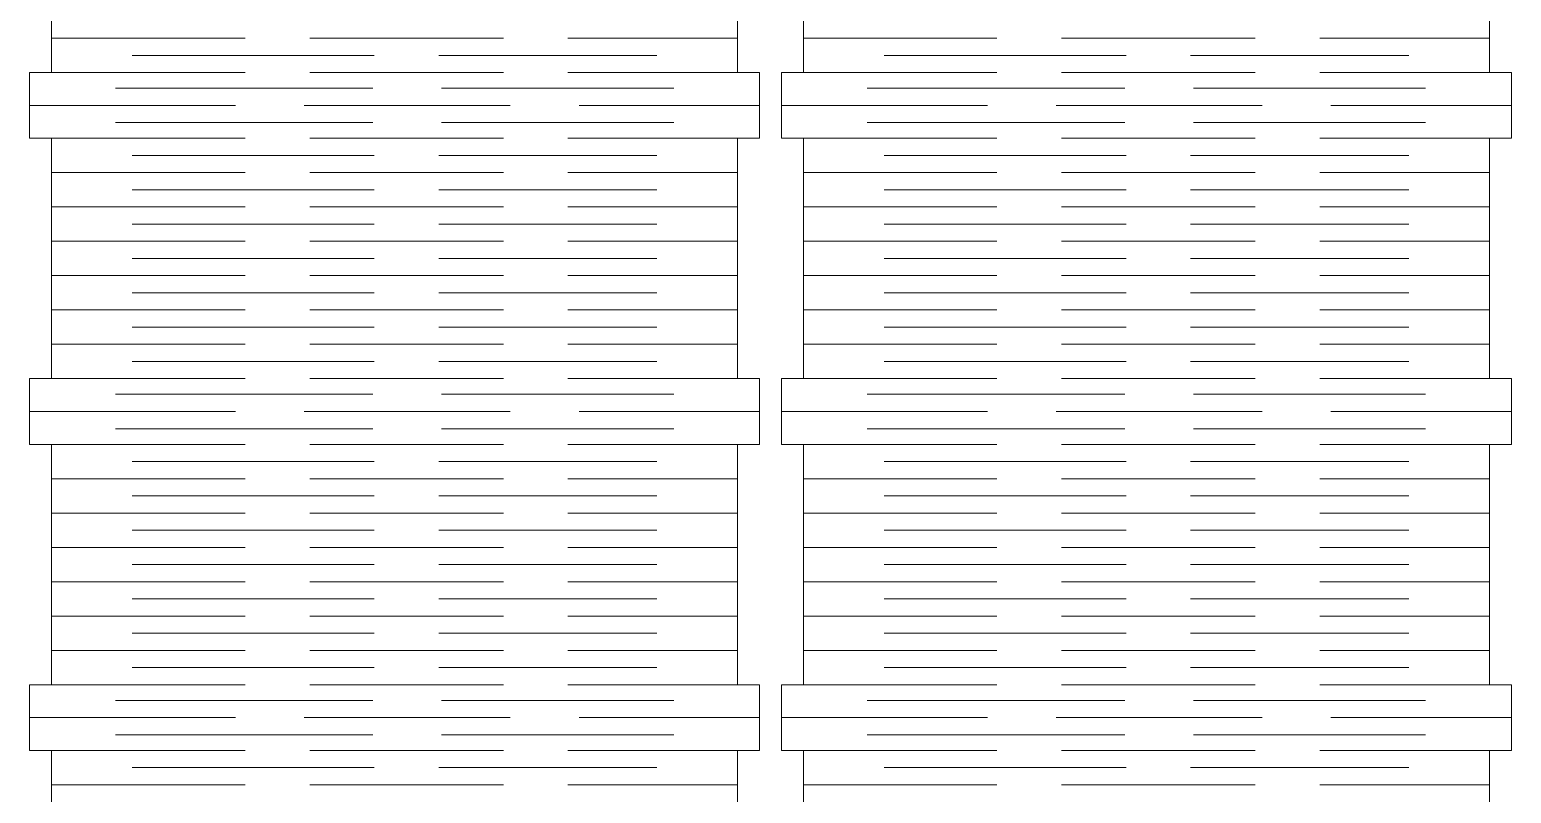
# Model space of a CAD drawing. Header units: millimetres. Extents: x -407 to 406, y -530 to 530.
# Drawn here: x 202.8 to 405.8, y 215.4 to 320 of the extents above; entities that cross this region are included whole.
import ezdxf

# ---------------------------------------------------------------- set-up
doc = ezdxf.new("R2010")
doc.units = ezdxf.units.MM
doc.header["$MEASUREMENT"] = 0
doc.layers.add('Camada 1', color=7, linetype='Continuous')

msp = doc.modelspace()

# ---------------------------------------------------------------- linework, layer by layer
at = {"layer": 'Camada 1', "color": 250, "lineweight": 20}
for points in [[(205.8383, 263.1823), (205.8383, 263.1823), (205.8383, 230.243), (205.8383, 230.243), (205.8383, 230.243), (205.8383, 230.243), (202.8383, 230.243), (202.8383, 230.243), (202.8383, 230.243), (202.8383, 230.243), (202.8383, 221.239), (202.8383, 221.239), (202.8383, 221.239), (202.8383, 221.239), (205.8383, 221.239), (205.8383, 221.239), (205.8383, 221.239), (205.8383, 221.239), (205.8383, 188.2996), (205.8383, 188.2996), (205.8383, 188.2996), (205.8383, 188.2996), (202.8383, 188.2996), (202.8383, 188.2996), (202.8383, 188.2996), (202.8383, 188.2996), (202.8383, 179.2956), (202.8383, 179.2956), (202.8383, 179.2956), (202.8383, 179.2956), (205.8383, 179.2956), (205.8383, 179.2956), (205.8383, 179.2956), (205.8383, 179.2956), (205.8383, 166.0086), (205.8383, 166.0086), (205.8383, 166.0086), (205.8383, 166.0086), (202.8383, 166.0086), (202.8383, 166.0086), (202.8383, 166.0086), (202.8383, 166.0086), (202.8383, 156.9959), (202.8383, 156.9959), (202.8383, 156.9959), (202.8383, 156.9959), (205.8383, 156.9959), (205.8383, 156.9959), (205.8383, 156.9959), (205.8383, 156.9959), (205.8383, 141.7143), (205.8383, 141.7143), (205.8383, 141.7143), (205.8383, 141.7143), (202.8383, 141.7143), (202.8383, 141.7143), (202.8383, 141.7143), (202.8383, 141.7143), (202.8383, 132.7016), (202.8383, 132.7016), (202.8383, 132.7016), (202.8383, 132.7016), (205.8383, 132.7016), (205.8383, 132.7016), (205.8383, 132.7016), (205.8383, 132.7016), (205.8383, 117.4201), (205.8383, 117.4201), (205.8383, 117.4201), (205.8383, 117.4201), (202.8383, 117.4201), (202.8383, 117.4201), (202.8383, 117.4201), (202.8383, 117.4201), (202.8383, 108.4073), (202.8383, 108.4073), (202.8383, 108.4073), (202.8383, 108.4073), (302.8383, 108.4073), (302.8383, 108.4073), (302.8383, 108.4073), (302.8383, 108.4073), (302.8383, 117.4201), (302.8383, 117.4201), (302.8383, 117.4201), (302.8383, 117.4201), (299.8383, 117.4201), (299.8383, 117.4201), (299.8383, 117.4201), (299.8383, 117.4201), (299.8383, 132.7016), (299.8383, 132.7016), (299.8383, 132.7016), (299.8383, 132.7016), (302.8383, 132.7016), (302.8383, 132.7016), (302.8383, 132.7016), (302.8383, 132.7016), (302.8383, 141.7143), (302.8383, 141.7143), (302.8383, 141.7143), (302.8383, 141.7143), (299.8383, 141.7143), (299.8383, 141.7143), (299.8383, 141.7143), (299.8383, 141.7143), (299.8383, 156.9959), (299.8383, 156.9959), (299.8383, 156.9959), (299.8383, 156.9959), (302.8383, 156.9959), (302.8383, 156.9959), (302.8383, 156.9959), (302.8383, 156.9959), (302.8383, 166.0086), (302.8383, 166.0086), (302.8383, 166.0086), (302.8383, 166.0086), (299.8383, 166.0086), (299.8383, 166.0086), (299.8383, 166.0086), (299.8383, 166.0086), (299.8383, 179.2956), (299.8383, 179.2956), (299.8383, 179.2956), (299.8383, 179.2956), (302.8383, 179.2956), (302.8383, 179.2956), (302.8383, 179.2956), (302.8383, 179.2956), (302.8383, 188.2996), (302.8383, 188.2996), (302.8383, 188.2996), (302.8383, 188.2996), (299.8383, 188.2996), (299.8383, 188.2996), (299.8383, 188.2996), (299.8383, 188.2996), (299.8383, 221.239), (299.8383, 221.239), (299.8383, 221.239), (299.8383, 221.239), (302.8383, 221.239), (302.8383, 221.239), (302.8383, 221.239), (302.8383, 221.239), (302.8383, 230.243), (302.8383, 230.243), (302.8383, 230.243), (302.8383, 230.243), (299.8383, 230.243), (299.8383, 230.243), (299.8383, 230.243), (299.8383, 230.243), (299.8383, 263.1823), (299.8383, 263.1823), (299.8383, 263.1823), (299.8383, 263.1823), (302.8383, 263.1823), (302.8383, 263.1823), (302.8383, 263.1823), (302.8383, 263.1823), (302.8383, 272.1863), (302.8383, 272.1863), (302.8383, 272.1863), (302.8383, 272.1863), (299.8383, 272.1863), (299.8383, 272.1863), (299.8383, 272.1863), (299.8383, 272.1863), (299.8383, 305.1256), (299.8383, 305.1256), (299.8383, 305.1256), (299.8383, 305.1256), (302.8383, 305.1256), (302.8383, 305.1256), (302.8383, 305.1256), (302.8383, 305.1256), (302.8383, 314.1296), (302.8383, 314.1296), (302.8383, 314.1296), (302.8383, 314.1296), (299.8383, 314.1296), (299.8383, 314.1296), (299.8383, 314.1296), (299.8383, 314.1296), (299.8383, 347.069), (299.8383, 347.069), (299.8383, 347.069), (299.8383, 347.069), (302.8383, 347.069), (302.8383, 347.069), (302.8383, 347.069), (302.8383, 347.069), (302.8383, 356.073), (302.8383, 356.073), (302.8383, 356.073), (302.8383, 356.073), (299.8383, 356.073), (299.8383, 356.073), (299.8383, 356.073), (299.8383, 356.073), (299.8383, 369.36), (299.8383, 369.36), (299.8383, 369.36), (299.8383, 369.36), (302.8383, 369.36), (302.8383, 369.36), (302.8383, 369.36), (302.8383, 369.36), (302.8383, 378.3727), (302.8383, 378.3727), (302.8383, 378.3727), (302.8383, 378.3727), (299.8383, 378.3727), (299.8383, 378.3727), (299.8383, 378.3727), (299.8383, 378.3727), (299.8383, 393.6543), (299.8383, 393.6543), (299.8383, 393.6543), (299.8383, 393.6543), (302.8383, 393.6543), (302.8383, 393.6543), (302.8383, 393.6543), (302.8383, 393.6543), (302.8383, 402.667), (302.8383, 402.667), (302.8383, 402.667), (302.8383, 402.667), (299.8383, 402.667), (299.8383, 402.667), (299.8383, 402.667), (299.8383, 402.667), (299.8383, 417.9485), (299.8383, 417.9485), (299.8383, 417.9485), (299.8383, 417.9485), (302.8383, 417.9485), (302.8383, 417.9485), (302.8383, 417.9485), (302.8383, 417.9485), (302.8383, 426.9613), (302.8383, 426.9613), (302.8383, 426.9613), (302.8383, 426.9613), (202.8383, 426.9613), (202.8383, 426.9613), (202.8383, 426.9613), (202.8383, 426.9613), (202.8383, 417.9485), (202.8383, 417.9485), (202.8383, 417.9485), (202.8383, 417.9485), (205.8383, 417.9485), (205.8383, 417.9485), (205.8383, 417.9485), (205.8383, 417.9485), (205.8383, 402.667), (205.8383, 402.667), (205.8383, 402.667), (205.8383, 402.667), (202.8383, 402.667), (202.8383, 402.667), (202.8383, 402.667), (202.8383, 402.667), (202.8383, 393.6543), (202.8383, 393.6543), (202.8383, 393.6543), (202.8383, 393.6543), (205.8383, 393.6543), (205.8383, 393.6543), (205.8383, 393.6543), (205.8383, 393.6543), (205.8383, 378.3727), (205.8383, 378.3727), (205.8383, 378.3727), (205.8383, 378.3727), (202.8383, 378.3727), (202.8383, 378.3727), (202.8383, 378.3727), (202.8383, 378.3727), (202.8383, 369.36), (202.8383, 369.36), (202.8383, 369.36), (202.8383, 369.36), (205.8383, 369.36), (205.8383, 369.36), (205.8383, 369.36), (205.8383, 369.36), (205.8383, 356.073), (205.8383, 356.073), (205.8383, 356.073), (205.8383, 356.073), (202.8383, 356.073), (202.8383, 356.073), (202.8383, 356.073), (202.8383, 356.073), (202.8383, 347.069), (202.8383, 347.069), (202.8383, 347.069), (202.8383, 347.069), (205.8383, 347.069), (205.8383, 347.069), (205.8383, 347.069), (205.8383, 347.069), (205.8383, 314.1296), (205.8383, 314.1296), (205.8383, 314.1296), (205.8383, 314.1296), (202.8383, 314.1296), (202.8383, 314.1296), (202.8383, 314.1296), (202.8383, 314.1296), (202.8383, 305.1256), (202.8383, 305.1256), (202.8383, 305.1256), (202.8383, 305.1256), (205.8383, 305.1256), (205.8383, 305.1256), (205.8383, 305.1256), (205.8383, 305.1256), (205.8383, 272.1863), (205.8383, 272.1863), (205.8383, 272.1863), (205.8383, 272.1863), (202.8383, 272.1863), (202.8383, 272.1863), (202.8383, 272.1863), (202.8383, 272.1863), (202.8383, 263.1823), (202.8383, 263.1823), (202.8383, 263.1823), (202.8383, 263.1823), (205.8383, 263.1823), (205.8383, 263.1823)], [(308.8383, 263.1823), (308.8383, 263.1823), (308.8383, 230.243), (308.8383, 230.243), (308.8383, 230.243), (308.8383, 230.243), (305.8383, 230.243), (305.8383, 230.243), (305.8383, 230.243), (305.8383, 230.243), (305.8383, 221.239), (305.8383, 221.239), (305.8383, 221.239), (305.8383, 221.239), (308.8383, 221.239), (308.8383, 221.239), (308.8383, 221.239), (308.8383, 221.239), (308.8383, 188.2996), (308.8383, 188.2996), (308.8383, 188.2996), (308.8383, 188.2996), (305.8383, 188.2996), (305.8383, 188.2996), (305.8383, 188.2996), (305.8383, 188.2996), (305.8383, 179.2956), (305.8383, 179.2956), (305.8383, 179.2956), (305.8383, 179.2956), (308.8383, 179.2956), (308.8383, 179.2956), (308.8383, 179.2956), (308.8383, 179.2956), (308.8383, 166.0086), (308.8383, 166.0086), (308.8383, 166.0086), (308.8383, 166.0086), (305.8383, 166.0086), (305.8383, 166.0086), (305.8383, 166.0086), (305.8383, 166.0086), (305.8383, 156.9959), (305.8383, 156.9959), (305.8383, 156.9959), (305.8383, 156.9959), (308.8383, 156.9959), (308.8383, 156.9959), (308.8383, 156.9959), (308.8383, 156.9959), (308.8383, 141.7143), (308.8383, 141.7143), (308.8383, 141.7143), (308.8383, 141.7143), (305.8383, 141.7143), (305.8383, 141.7143), (305.8383, 141.7143), (305.8383, 141.7143), (305.8383, 132.7016), (305.8383, 132.7016), (305.8383, 132.7016), (305.8383, 132.7016), (308.8383, 132.7016), (308.8383, 132.7016), (308.8383, 132.7016), (308.8383, 132.7016), (308.8383, 117.4201), (308.8383, 117.4201), (308.8383, 117.4201), (308.8383, 117.4201), (305.8383, 117.4201), (305.8383, 117.4201), (305.8383, 117.4201), (305.8383, 117.4201), (305.8383, 108.4073), (305.8383, 108.4073), (305.8383, 108.4073), (305.8383, 108.4073), (405.8383, 108.4073), (405.8383, 108.4073), (405.8383, 108.4073), (405.8383, 108.4073), (405.8383, 117.4201), (405.8383, 117.4201), (405.8383, 117.4201), (405.8383, 117.4201), (402.8383, 117.4201), (402.8383, 117.4201), (402.8383, 117.4201), (402.8383, 117.4201), (402.8383, 132.7016), (402.8383, 132.7016), (402.8383, 132.7016), (402.8383, 132.7016), (405.8383, 132.7016), (405.8383, 132.7016), (405.8383, 132.7016), (405.8383, 132.7016), (405.8383, 141.7143), (405.8383, 141.7143), (405.8383, 141.7143), (405.8383, 141.7143), (402.8383, 141.7143), (402.8383, 141.7143), (402.8383, 141.7143), (402.8383, 141.7143), (402.8383, 156.9959), (402.8383, 156.9959), (402.8383, 156.9959), (402.8383, 156.9959), (405.8383, 156.9959), (405.8383, 156.9959), (405.8383, 156.9959), (405.8383, 156.9959), (405.8383, 166.0086), (405.8383, 166.0086), (405.8383, 166.0086), (405.8383, 166.0086), (402.8383, 166.0086), (402.8383, 166.0086), (402.8383, 166.0086), (402.8383, 166.0086), (402.8383, 179.2956), (402.8383, 179.2956), (402.8383, 179.2956), (402.8383, 179.2956), (405.8383, 179.2956), (405.8383, 179.2956), (405.8383, 179.2956), (405.8383, 179.2956), (405.8383, 188.2996), (405.8383, 188.2996), (405.8383, 188.2996), (405.8383, 188.2996), (402.8383, 188.2996), (402.8383, 188.2996), (402.8383, 188.2996), (402.8383, 188.2996), (402.8383, 221.239), (402.8383, 221.239), (402.8383, 221.239), (402.8383, 221.239), (405.8383, 221.239), (405.8383, 221.239), (405.8383, 221.239), (405.8383, 221.239), (405.8383, 230.243), (405.8383, 230.243), (405.8383, 230.243), (405.8383, 230.243), (402.8383, 230.243), (402.8383, 230.243), (402.8383, 230.243), (402.8383, 230.243), (402.8383, 263.1823), (402.8383, 263.1823), (402.8383, 263.1823), (402.8383, 263.1823), (405.8383, 263.1823), (405.8383, 263.1823), (405.8383, 263.1823), (405.8383, 263.1823), (405.8383, 272.1863), (405.8383, 272.1863), (405.8383, 272.1863), (405.8383, 272.1863), (402.8383, 272.1863), (402.8383, 272.1863), (402.8383, 272.1863), (402.8383, 272.1863), (402.8383, 305.1256), (402.8383, 305.1256), (402.8383, 305.1256), (402.8383, 305.1256), (405.8383, 305.1256), (405.8383, 305.1256), (405.8383, 305.1256), (405.8383, 305.1256), (405.8383, 314.1296), (405.8383, 314.1296), (405.8383, 314.1296), (405.8383, 314.1296), (402.8383, 314.1296), (402.8383, 314.1296), (402.8383, 314.1296), (402.8383, 314.1296), (402.8383, 347.069), (402.8383, 347.069), (402.8383, 347.069), (402.8383, 347.069), (405.8383, 347.069), (405.8383, 347.069), (405.8383, 347.069), (405.8383, 347.069), (405.8383, 356.073), (405.8383, 356.073), (405.8383, 356.073), (405.8383, 356.073), (402.8383, 356.073), (402.8383, 356.073), (402.8383, 356.073), (402.8383, 356.073), (402.8383, 369.36), (402.8383, 369.36), (402.8383, 369.36), (402.8383, 369.36), (405.8383, 369.36), (405.8383, 369.36), (405.8383, 369.36), (405.8383, 369.36), (405.8383, 378.3727), (405.8383, 378.3727), (405.8383, 378.3727), (405.8383, 378.3727), (402.8383, 378.3727), (402.8383, 378.3727), (402.8383, 378.3727), (402.8383, 378.3727), (402.8383, 393.6543), (402.8383, 393.6543), (402.8383, 393.6543), (402.8383, 393.6543), (405.8383, 393.6543), (405.8383, 393.6543), (405.8383, 393.6543), (405.8383, 393.6543), (405.8383, 402.667), (405.8383, 402.667), (405.8383, 402.667), (405.8383, 402.667), (402.8383, 402.667), (402.8383, 402.667), (402.8383, 402.667), (402.8383, 402.667), (402.8383, 417.9485), (402.8383, 417.9485), (402.8383, 417.9485), (402.8383, 417.9485), (405.8383, 417.9485), (405.8383, 417.9485), (405.8383, 417.9485), (405.8383, 417.9485), (405.8383, 426.9613), (405.8383, 426.9613), (405.8383, 426.9613), (405.8383, 426.9613), (305.8383, 426.9613), (305.8383, 426.9613), (305.8383, 426.9613), (305.8383, 426.9613), (305.8383, 417.9485), (305.8383, 417.9485), (305.8383, 417.9485), (305.8383, 417.9485), (308.8383, 417.9485), (308.8383, 417.9485), (308.8383, 417.9485), (308.8383, 417.9485), (308.8383, 402.667), (308.8383, 402.667), (308.8383, 402.667), (308.8383, 402.667), (305.8383, 402.667), (305.8383, 402.667), (305.8383, 402.667), (305.8383, 402.667), (305.8383, 393.6543), (305.8383, 393.6543), (305.8383, 393.6543), (305.8383, 393.6543), (308.8383, 393.6543), (308.8383, 393.6543), (308.8383, 393.6543), (308.8383, 393.6543), (308.8383, 378.3727), (308.8383, 378.3727), (308.8383, 378.3727), (308.8383, 378.3727), (305.8383, 378.3727), (305.8383, 378.3727), (305.8383, 378.3727), (305.8383, 378.3727), (305.8383, 369.36), (305.8383, 369.36), (305.8383, 369.36), (305.8383, 369.36), (308.8383, 369.36), (308.8383, 369.36), (308.8383, 369.36), (308.8383, 369.36), (308.8383, 356.073), (308.8383, 356.073), (308.8383, 356.073), (308.8383, 356.073), (305.8383, 356.073), (305.8383, 356.073), (305.8383, 356.073), (305.8383, 356.073), (305.8383, 347.069), (305.8383, 347.069), (305.8383, 347.069), (305.8383, 347.069), (308.8383, 347.069), (308.8383, 347.069), (308.8383, 347.069), (308.8383, 347.069), (308.8383, 314.1296), (308.8383, 314.1296), (308.8383, 314.1296), (308.8383, 314.1296), (305.8383, 314.1296), (305.8383, 314.1296), (305.8383, 314.1296), (305.8383, 314.1296), (305.8383, 305.1256), (305.8383, 305.1256), (305.8383, 305.1256), (305.8383, 305.1256), (308.8383, 305.1256), (308.8383, 305.1256), (308.8383, 305.1256), (308.8383, 305.1256), (308.8383, 272.1863), (308.8383, 272.1863), (308.8383, 272.1863), (308.8383, 272.1863), (305.8383, 272.1863), (305.8383, 272.1863), (305.8383, 272.1863), (305.8383, 272.1863), (305.8383, 263.1823), (305.8383, 263.1823), (305.8383, 263.1823), (305.8383, 263.1823), (308.8383, 263.1823), (308.8383, 263.1823)]]:
    msp.add_open_spline(points, degree=3, knots=[0, 0, 0, 0, 0.01176471, 0.01176471, 0.01176471, 0.01176471, 0.02352941, 0.02352941, 0.02352941, 0.02352941, 0.03529412, 0.03529412, 0.03529412, 0.03529412, 0.04705882, 0.04705882, 0.04705882, 0.04705882, 0.05882353, 0.05882353, 0.05882353, 0.05882353, 0.07058824, 0.07058824, 0.07058824, 0.07058824, 0.08235294, 0.08235294, 0.08235294, 0.08235294, 0.09411765, 0.09411765, 0.09411765, 0.09411765, 0.10588235, 0.10588235, 0.10588235, 0.10588235, 0.11764706, 0.11764706, 0.11764706, 0.11764706, 0.12941176, 0.12941176, 0.12941176, 0.12941176, 0.14117647, 0.14117647, 0.14117647, 0.14117647, 0.15294118, 0.15294118, 0.15294118, 0.15294118, 0.16470588, 0.16470588, 0.16470588, 0.16470588, 0.17647059, 0.17647059, 0.17647059, 0.17647059, 0.18823529, 0.18823529, 0.18823529, 0.18823529, 0.2, 0.2, 0.2, 0.2, 0.21176471, 0.21176471, 0.21176471, 0.21176471, 0.22352941, 0.22352941, 0.22352941, 0.22352941, 0.23529412, 0.23529412, 0.23529412, 0.23529412, 0.24705882, 0.24705882, 0.24705882, 0.24705882, 0.25882353, 0.25882353, 0.25882353, 0.25882353, 0.27058824, 0.27058824, 0.27058824, 0.27058824, 0.28235294, 0.28235294, 0.28235294, 0.28235294, 0.29411765, 0.29411765, 0.29411765, 0.29411765, 0.30588235, 0.30588235, 0.30588235, 0.30588235, 0.31764706, 0.31764706, 0.31764706, 0.31764706, 0.32941176, 0.32941176, 0.32941176, 0.32941176, 0.34117647, 0.34117647, 0.34117647, 0.34117647, 0.35294118, 0.35294118, 0.35294118, 0.35294118, 0.36470588, 0.36470588, 0.36470588, 0.36470588, 0.37647059, 0.37647059, 0.37647059, 0.37647059, 0.38823529, 0.38823529, 0.38823529, 0.38823529, 0.4, 0.4, 0.4, 0.4, 0.41176471, 0.41176471, 0.41176471, 0.41176471, 0.42352941, 0.42352941, 0.42352941, 0.42352941, 0.43529412, 0.43529412, 0.43529412, 0.43529412, 0.44705882, 0.44705882, 0.44705882, 0.44705882, 0.45882353, 0.45882353, 0.45882353, 0.45882353, 0.47058824, 0.47058824, 0.47058824, 0.47058824, 0.48235294, 0.48235294, 0.48235294, 0.48235294, 0.49411765, 0.49411765, 0.49411765, 0.49411765, 0.50588235, 0.50588235, 0.50588235, 0.50588235, 0.51764706, 0.51764706, 0.51764706, 0.51764706, 0.52941176, 0.52941176, 0.52941176, 0.52941176, 0.54117647, 0.54117647, 0.54117647, 0.54117647, 0.55294118, 0.55294118, 0.55294118, 0.55294118, 0.56470588, 0.56470588, 0.56470588, 0.56470588, 0.57647059, 0.57647059, 0.57647059, 0.57647059, 0.58823529, 0.58823529, 0.58823529, 0.58823529, 0.6, 0.6, 0.6, 0.6, 0.61176471, 0.61176471, 0.61176471, 0.61176471, 0.62352941, 0.62352941, 0.62352941, 0.62352941, 0.63529412, 0.63529412, 0.63529412, 0.63529412, 0.64705882, 0.64705882, 0.64705882, 0.64705882, 0.65882353, 0.65882353, 0.65882353, 0.65882353, 0.67058824, 0.67058824, 0.67058824, 0.67058824, 0.68235294, 0.68235294, 0.68235294, 0.68235294, 0.69411765, 0.69411765, 0.69411765, 0.69411765, 0.70588235, 0.70588235, 0.70588235, 0.70588235, 0.71764706, 0.71764706, 0.71764706, 0.71764706, 0.72941176, 0.72941176, 0.72941176, 0.72941176, 0.74117647, 0.74117647, 0.74117647, 0.74117647, 0.75294118, 0.75294118, 0.75294118, 0.75294118, 0.76470588, 0.76470588, 0.76470588, 0.76470588, 0.77647059, 0.77647059, 0.77647059, 0.77647059, 0.78823529, 0.78823529, 0.78823529, 0.78823529, 0.8, 0.8, 0.8, 0.8, 0.81176471, 0.81176471, 0.81176471, 0.81176471, 0.82352941, 0.82352941, 0.82352941, 0.82352941, 0.83529412, 0.83529412, 0.83529412, 0.83529412, 0.84705882, 0.84705882, 0.84705882, 0.84705882, 0.85882353, 0.85882353, 0.85882353, 0.85882353, 0.87058824, 0.87058824, 0.87058824, 0.87058824, 0.88235294, 0.88235294, 0.88235294, 0.88235294, 0.89411765, 0.89411765, 0.89411765, 0.89411765, 0.90588235, 0.90588235, 0.90588235, 0.90588235, 0.91764706, 0.91764706, 0.91764706, 0.91764706, 0.92941176, 0.92941176, 0.92941176, 0.92941176, 0.94117647, 0.94117647, 0.94117647, 0.94117647, 0.95294118, 0.95294118, 0.95294118, 0.95294118, 0.96470588, 0.96470588, 0.96470588, 0.96470588, 0.97647059, 0.97647059, 0.97647059, 0.97647059, 1, 1, 1, 1], dxfattribs=at)
for points in [[(205.8383, 318.8351), (205.8383, 318.8351), (232.369, 318.8351), (232.369, 318.8351)], [(241.2125, 318.8351), (241.2125, 318.8351), (267.7431, 318.8351), (267.7431, 318.8351)], [(276.5868, 318.8351), (276.5868, 318.8351), (299.8383, 318.8351), (299.8383, 318.8351)], [(308.8383, 318.8351), (308.8383, 318.8351), (335.369, 318.8351), (335.369, 318.8351)], [(344.2125, 318.8351), (344.2125, 318.8351), (370.7431, 318.8351), (370.7431, 318.8351)], [(379.5868, 318.8351), (379.5868, 318.8351), (402.8383, 318.8351), (402.8383, 318.8351)], [(216.8928, 316.4823), (216.8928, 316.4823), (250.0562, 316.4823), (250.0562, 316.4823)], [(258.8996, 316.4823), (258.8996, 316.4823), (288.7838, 316.4823), (288.7838, 316.4823)], [(319.8928, 316.4823), (319.8928, 316.4823), (353.0562, 316.4823), (353.0562, 316.4823)], [(361.8996, 316.4823), (361.8996, 316.4823), (391.7838, 316.4823), (391.7838, 316.4823)], [(205.8383, 314.1296), (205.8383, 314.1296), (232.369, 314.1296), (232.369, 314.1296)], [(241.2125, 314.1296), (241.2125, 314.1296), (267.7431, 314.1296), (267.7431, 314.1296)], [(276.5868, 314.1296), (276.5868, 314.1296), (299.8383, 314.1296), (299.8383, 314.1296)], [(308.8383, 314.1296), (308.8383, 314.1296), (335.369, 314.1296), (335.369, 314.1296)], [(344.2125, 314.1296), (344.2125, 314.1296), (370.7431, 314.1296), (370.7431, 314.1296)], [(379.5868, 314.1296), (379.5868, 314.1296), (402.8383, 314.1296), (402.8383, 314.1296)], [(214.5984, 311.9805), (214.5984, 311.9805), (249.8786, 311.9805), (249.8786, 311.9805)], [(259.2865, 311.9805), (259.2865, 311.9805), (291.0782, 311.9805), (291.0782, 311.9805)], [(317.5984, 311.9805), (317.5984, 311.9805), (352.8786, 311.9805), (352.8786, 311.9805)], [(362.2865, 311.9805), (362.2865, 311.9805), (394.0782, 311.9805), (394.0782, 311.9805)], [(202.8383, 309.6276), (202.8383, 309.6276), (231.0624, 309.6276), (231.0624, 309.6276)], [(240.4704, 309.6276), (240.4704, 309.6276), (268.6945, 309.6276), (268.6945, 309.6276)], [(278.1027, 309.6276), (278.1027, 309.6276), (302.8383, 309.6276), (302.8383, 309.6276)], [(305.8383, 309.6276), (305.8383, 309.6276), (334.0624, 309.6276), (334.0624, 309.6276)], [(343.4704, 309.6276), (343.4704, 309.6276), (371.6945, 309.6276), (371.6945, 309.6276)], [(381.1027, 309.6276), (381.1027, 309.6276), (405.8383, 309.6276), (405.8383, 309.6276)], [(214.5984, 307.2748), (214.5984, 307.2748), (249.8786, 307.2748), (249.8786, 307.2748)], [(259.2865, 307.2748), (259.2865, 307.2748), (291.0782, 307.2748), (291.0782, 307.2748)], [(317.5984, 307.2748), (317.5984, 307.2748), (352.8786, 307.2748), (352.8786, 307.2748)], [(362.2865, 307.2748), (362.2865, 307.2748), (394.0782, 307.2748), (394.0782, 307.2748)], [(205.8383, 305.1254), (205.8383, 305.1254), (232.369, 305.1254), (232.369, 305.1254)], [(241.2125, 305.1254), (241.2125, 305.1254), (267.7431, 305.1254), (267.7431, 305.1254)], [(276.5868, 305.1254), (276.5868, 305.1254), (299.8383, 305.1254), (299.8383, 305.1254)], [(308.8383, 305.1254), (308.8383, 305.1254), (335.369, 305.1254), (335.369, 305.1254)], [(344.2125, 305.1254), (344.2125, 305.1254), (370.7431, 305.1254), (370.7431, 305.1254)], [(379.5868, 305.1254), (379.5868, 305.1254), (402.8383, 305.1254), (402.8383, 305.1254)], [(216.8928, 302.7726), (216.8928, 302.7726), (250.0562, 302.7726), (250.0562, 302.7726)], [(258.8996, 302.7726), (258.8996, 302.7726), (288.7838, 302.7726), (288.7838, 302.7726)], [(319.8928, 302.7726), (319.8928, 302.7726), (353.0562, 302.7726), (353.0562, 302.7726)], [(361.8996, 302.7726), (361.8996, 302.7726), (391.7838, 302.7726), (391.7838, 302.7726)], [(205.8383, 300.4198), (205.8383, 300.4198), (232.369, 300.4198), (232.369, 300.4198)], [(241.2125, 300.4198), (241.2125, 300.4198), (267.7431, 300.4198), (267.7431, 300.4198)], [(276.5868, 300.4198), (276.5868, 300.4198), (299.8383, 300.4198), (299.8383, 300.4198)], [(308.8383, 300.4198), (308.8383, 300.4198), (335.369, 300.4198), (335.369, 300.4198)], [(344.2125, 300.4198), (344.2125, 300.4198), (370.7431, 300.4198), (370.7431, 300.4198)], [(379.5868, 300.4198), (379.5868, 300.4198), (402.8383, 300.4198), (402.8383, 300.4198)], [(216.8928, 298.067), (216.8928, 298.067), (250.0562, 298.067), (250.0562, 298.067)], [(258.8996, 298.067), (258.8996, 298.067), (288.7838, 298.067), (288.7838, 298.067)], [(319.8928, 298.067), (319.8928, 298.067), (353.0562, 298.067), (353.0562, 298.067)], [(361.8996, 298.067), (361.8996, 298.067), (391.7838, 298.067), (391.7838, 298.067)], [(205.8383, 295.7139), (205.8383, 295.7139), (232.369, 295.7139), (232.369, 295.7139)], [(241.2125, 295.7139), (241.2125, 295.7139), (267.7431, 295.7139), (267.7431, 295.7139)], [(276.5868, 295.7139), (276.5868, 295.7139), (299.8383, 295.7139), (299.8383, 295.7139)], [(308.8383, 295.7139), (308.8383, 295.7139), (335.369, 295.7139), (335.369, 295.7139)], [(344.2125, 295.7139), (344.2125, 295.7139), (370.7431, 295.7139), (370.7431, 295.7139)], [(379.5868, 295.7139), (379.5868, 295.7139), (402.8383, 295.7139), (402.8383, 295.7139)], [(216.8928, 293.3613), (216.8928, 293.3613), (250.0562, 293.3613), (250.0562, 293.3613)], [(258.8996, 293.3613), (258.8996, 293.3613), (288.7838, 293.3613), (288.7838, 293.3613)], [(319.8928, 293.3613), (319.8928, 293.3613), (353.0562, 293.3613), (353.0562, 293.3613)], [(361.8996, 293.3613), (361.8996, 293.3613), (391.7838, 293.3613), (391.7838, 293.3613)], [(205.8383, 291.0086), (205.8383, 291.0086), (232.369, 291.0086), (232.369, 291.0086)], [(241.2125, 291.0086), (241.2125, 291.0086), (267.7431, 291.0086), (267.7431, 291.0086)], [(276.5868, 291.0086), (276.5868, 291.0086), (299.8383, 291.0086), (299.8383, 291.0086)], [(308.8383, 291.0086), (308.8383, 291.0086), (335.369, 291.0086), (335.369, 291.0086)], [(344.2125, 291.0086), (344.2125, 291.0086), (370.7431, 291.0086), (370.7431, 291.0086)], [(379.5868, 291.0086), (379.5868, 291.0086), (402.8383, 291.0086), (402.8383, 291.0086)], [(216.8928, 288.6559), (216.8928, 288.6559), (250.0562, 288.6559), (250.0562, 288.6559)], [(258.8996, 288.6559), (258.8996, 288.6559), (288.7838, 288.6559), (288.7838, 288.6559)], [(319.8928, 288.6559), (319.8928, 288.6559), (353.0562, 288.6559), (353.0562, 288.6559)], [(361.8996, 288.6559), (361.8996, 288.6559), (391.7838, 288.6559), (391.7838, 288.6559)], [(205.8383, 286.3033), (205.8383, 286.3033), (232.369, 286.3033), (232.369, 286.3033)], [(241.2125, 286.3033), (241.2125, 286.3033), (267.7431, 286.3033), (267.7431, 286.3033)], [(276.5868, 286.3033), (276.5868, 286.3033), (299.8383, 286.3033), (299.8383, 286.3033)], [(308.8383, 286.3033), (308.8383, 286.3033), (335.369, 286.3033), (335.369, 286.3033)], [(344.2125, 286.3033), (344.2125, 286.3033), (370.7431, 286.3033), (370.7431, 286.3033)], [(379.5868, 286.3033), (379.5868, 286.3033), (402.8383, 286.3033), (402.8383, 286.3033)], [(216.8928, 283.9503), (216.8928, 283.9503), (250.0562, 283.9503), (250.0562, 283.9503)], [(258.8996, 283.9503), (258.8996, 283.9503), (288.7838, 283.9503), (288.7838, 283.9503)], [(319.8928, 283.9503), (319.8928, 283.9503), (353.0562, 283.9503), (353.0562, 283.9503)], [(361.8996, 283.9503), (361.8996, 283.9503), (391.7838, 283.9503), (391.7838, 283.9503)], [(205.8383, 281.5976), (205.8383, 281.5976), (232.369, 281.5976), (232.369, 281.5976)], [(241.2125, 281.5976), (241.2125, 281.5976), (267.7431, 281.5976), (267.7431, 281.5976)], [(276.5868, 281.5976), (276.5868, 281.5976), (299.8383, 281.5976), (299.8383, 281.5976)], [(308.8383, 281.5976), (308.8383, 281.5976), (335.369, 281.5976), (335.369, 281.5976)], [(344.2125, 281.5976), (344.2125, 281.5976), (370.7431, 281.5976), (370.7431, 281.5976)], [(379.5868, 281.5976), (379.5868, 281.5976), (402.8383, 281.5976), (402.8383, 281.5976)], [(216.8928, 279.2447), (216.8928, 279.2447), (250.0562, 279.2447), (250.0562, 279.2447)], [(258.8996, 279.2447), (258.8996, 279.2447), (288.7838, 279.2447), (288.7838, 279.2447)], [(319.8928, 279.2447), (319.8928, 279.2447), (353.0562, 279.2447), (353.0562, 279.2447)], [(361.8996, 279.2447), (361.8996, 279.2447), (391.7838, 279.2447), (391.7838, 279.2447)], [(205.8383, 276.8918), (205.8383, 276.8918), (232.369, 276.8918), (232.369, 276.8918)], [(241.2125, 276.8918), (241.2125, 276.8918), (267.7431, 276.8918), (267.7431, 276.8918)], [(276.5868, 276.8918), (276.5868, 276.8918), (299.8383, 276.8918), (299.8383, 276.8918)], [(308.8383, 276.8918), (308.8383, 276.8918), (335.369, 276.8918), (335.369, 276.8918)], [(344.2125, 276.8918), (344.2125, 276.8918), (370.7431, 276.8918), (370.7431, 276.8918)], [(379.5868, 276.8918), (379.5868, 276.8918), (402.8383, 276.8918), (402.8383, 276.8918)], [(216.8928, 274.539), (216.8928, 274.539), (250.0562, 274.539), (250.0562, 274.539)], [(258.8996, 274.539), (258.8996, 274.539), (288.7838, 274.539), (288.7838, 274.539)], [(319.8928, 274.539), (319.8928, 274.539), (353.0562, 274.539), (353.0562, 274.539)], [(361.8996, 274.539), (361.8996, 274.539), (391.7838, 274.539), (391.7838, 274.539)], [(205.8383, 272.1863), (205.8383, 272.1863), (232.369, 272.1863), (232.369, 272.1863)], [(241.2125, 272.1863), (241.2125, 272.1863), (267.7431, 272.1863), (267.7431, 272.1863)], [(276.5868, 272.1863), (276.5868, 272.1863), (299.8383, 272.1863), (299.8383, 272.1863)], [(308.8383, 272.1863), (308.8383, 272.1863), (335.369, 272.1863), (335.369, 272.1863)], [(344.2125, 272.1863), (344.2125, 272.1863), (370.7431, 272.1863), (370.7431, 272.1863)], [(379.5868, 272.1863), (379.5868, 272.1863), (402.8383, 272.1863), (402.8383, 272.1863)], [(214.5984, 270.0372), (214.5984, 270.0372), (249.8786, 270.0372), (249.8786, 270.0372)], [(259.2865, 270.0372), (259.2865, 270.0372), (291.0782, 270.0372), (291.0782, 270.0372)], [(317.5984, 270.0372), (317.5984, 270.0372), (352.8786, 270.0372), (352.8786, 270.0372)], [(362.2865, 270.0372), (362.2865, 270.0372), (394.0782, 270.0372), (394.0782, 270.0372)], [(202.8383, 267.6843), (202.8383, 267.6843), (231.0624, 267.6843), (231.0624, 267.6843)], [(240.4704, 267.6843), (240.4704, 267.6843), (268.6945, 267.6843), (268.6945, 267.6843)], [(278.1027, 267.6843), (278.1027, 267.6843), (302.8383, 267.6843), (302.8383, 267.6843)], [(305.8383, 267.6843), (305.8383, 267.6843), (334.0624, 267.6843), (334.0624, 267.6843)], [(343.4704, 267.6843), (343.4704, 267.6843), (371.6945, 267.6843), (371.6945, 267.6843)], [(381.1027, 267.6843), (381.1027, 267.6843), (405.8383, 267.6843), (405.8383, 267.6843)], [(214.5984, 265.3315), (214.5984, 265.3315), (249.8786, 265.3315), (249.8786, 265.3315)], [(259.2865, 265.3315), (259.2865, 265.3315), (291.0782, 265.3315), (291.0782, 265.3315)], [(317.5984, 265.3315), (317.5984, 265.3315), (352.8786, 265.3315), (352.8786, 265.3315)], [(362.2865, 265.3315), (362.2865, 265.3315), (394.0782, 265.3315), (394.0782, 265.3315)], [(205.8383, 263.1823), (205.8383, 263.1823), (232.369, 263.1823), (232.369, 263.1823)], [(241.2125, 263.1823), (241.2125, 263.1823), (267.7431, 263.1823), (267.7431, 263.1823)], [(276.5868, 263.1823), (276.5868, 263.1823), (299.8383, 263.1823), (299.8383, 263.1823)], [(308.8383, 263.1823), (308.8383, 263.1823), (335.369, 263.1823), (335.369, 263.1823)], [(344.2125, 263.1823), (344.2125, 263.1823), (370.7431, 263.1823), (370.7431, 263.1823)], [(379.5868, 263.1823), (379.5868, 263.1823), (402.8383, 263.1823), (402.8383, 263.1823)], [(216.8928, 260.8295), (216.8928, 260.8295), (250.0562, 260.8295), (250.0562, 260.8295)], [(258.8996, 260.8295), (258.8996, 260.8295), (288.7838, 260.8295), (288.7838, 260.8295)], [(319.8928, 260.8295), (319.8928, 260.8295), (353.0562, 260.8295), (353.0562, 260.8295)], [(361.8996, 260.8295), (361.8996, 260.8295), (391.7838, 260.8295), (391.7838, 260.8295)], [(205.8383, 258.4767), (205.8383, 258.4767), (232.369, 258.4767), (232.369, 258.4767)], [(241.2125, 258.4767), (241.2125, 258.4767), (267.7431, 258.4767), (267.7431, 258.4767)], [(276.5868, 258.4767), (276.5868, 258.4767), (299.8383, 258.4767), (299.8383, 258.4767)], [(308.8383, 258.4767), (308.8383, 258.4767), (335.369, 258.4767), (335.369, 258.4767)], [(344.2125, 258.4767), (344.2125, 258.4767), (370.7431, 258.4767), (370.7431, 258.4767)], [(379.5868, 258.4767), (379.5868, 258.4767), (402.8383, 258.4767), (402.8383, 258.4767)], [(216.8928, 256.1239), (216.8928, 256.1239), (250.0562, 256.1239), (250.0562, 256.1239)], [(258.8996, 256.1239), (258.8996, 256.1239), (288.7838, 256.1239), (288.7838, 256.1239)], [(319.8928, 256.1239), (319.8928, 256.1239), (353.0562, 256.1239), (353.0562, 256.1239)], [(361.8996, 256.1239), (361.8996, 256.1239), (391.7838, 256.1239), (391.7838, 256.1239)], [(205.8383, 253.7708), (205.8383, 253.7708), (232.369, 253.7708), (232.369, 253.7708)], [(241.2125, 253.7708), (241.2125, 253.7708), (267.7431, 253.7708), (267.7431, 253.7708)], [(276.5868, 253.7708), (276.5868, 253.7708), (299.8383, 253.7708), (299.8383, 253.7708)], [(308.8383, 253.7708), (308.8383, 253.7708), (335.369, 253.7708), (335.369, 253.7708)], [(344.2125, 253.7708), (344.2125, 253.7708), (370.7431, 253.7708), (370.7431, 253.7708)], [(379.5868, 253.7708), (379.5868, 253.7708), (402.8383, 253.7708), (402.8383, 253.7708)], [(216.8928, 251.4182), (216.8928, 251.4182), (250.0562, 251.4182), (250.0562, 251.4182)], [(258.8996, 251.4182), (258.8996, 251.4182), (288.7838, 251.4182), (288.7838, 251.4182)], [(319.8928, 251.4182), (319.8928, 251.4182), (353.0562, 251.4182), (353.0562, 251.4182)], [(361.8996, 251.4182), (361.8996, 251.4182), (391.7838, 251.4182), (391.7838, 251.4182)], [(205.8383, 249.0655), (205.8383, 249.0655), (232.369, 249.0655), (232.369, 249.0655)], [(241.2125, 249.0655), (241.2125, 249.0655), (267.7431, 249.0655), (267.7431, 249.0655)], [(276.5868, 249.0655), (276.5868, 249.0655), (299.8383, 249.0655), (299.8383, 249.0655)], [(308.8383, 249.0655), (308.8383, 249.0655), (335.369, 249.0655), (335.369, 249.0655)], [(344.2125, 249.0655), (344.2125, 249.0655), (370.7431, 249.0655), (370.7431, 249.0655)], [(379.5868, 249.0655), (379.5868, 249.0655), (402.8383, 249.0655), (402.8383, 249.0655)], [(216.8928, 246.7128), (216.8928, 246.7128), (250.0562, 246.7128), (250.0562, 246.7128)], [(258.8996, 246.7128), (258.8996, 246.7128), (288.7838, 246.7128), (288.7838, 246.7128)], [(319.8928, 246.7128), (319.8928, 246.7128), (353.0562, 246.7128), (353.0562, 246.7128)], [(361.8996, 246.7128), (361.8996, 246.7128), (391.7838, 246.7128), (391.7838, 246.7128)], [(205.8383, 244.3602), (205.8383, 244.3602), (232.369, 244.3602), (232.369, 244.3602)], [(241.2125, 244.3602), (241.2125, 244.3602), (267.7431, 244.3602), (267.7431, 244.3602)], [(276.5868, 244.3602), (276.5868, 244.3602), (299.8383, 244.3602), (299.8383, 244.3602)], [(308.8383, 244.3602), (308.8383, 244.3602), (335.369, 244.3602), (335.369, 244.3602)], [(344.2125, 244.3602), (344.2125, 244.3602), (370.7431, 244.3602), (370.7431, 244.3602)], [(379.5868, 244.3602), (379.5868, 244.3602), (402.8383, 244.3602), (402.8383, 244.3602)], [(216.8928, 242.0072), (216.8928, 242.0072), (250.0562, 242.0072), (250.0562, 242.0072)], [(258.8996, 242.0072), (258.8996, 242.0072), (288.7838, 242.0072), (288.7838, 242.0072)], [(319.8928, 242.0072), (319.8928, 242.0072), (353.0562, 242.0072), (353.0562, 242.0072)], [(361.8996, 242.0072), (361.8996, 242.0072), (391.7838, 242.0072), (391.7838, 242.0072)], [(205.8383, 239.6545), (205.8383, 239.6545), (232.369, 239.6545), (232.369, 239.6545)], [(241.2125, 239.6545), (241.2125, 239.6545), (267.7431, 239.6545), (267.7431, 239.6545)], [(276.5868, 239.6545), (276.5868, 239.6545), (299.8383, 239.6545), (299.8383, 239.6545)], [(308.8383, 239.6545), (308.8383, 239.6545), (335.369, 239.6545), (335.369, 239.6545)], [(344.2125, 239.6545), (344.2125, 239.6545), (370.7431, 239.6545), (370.7431, 239.6545)], [(379.5868, 239.6545), (379.5868, 239.6545), (402.8383, 239.6545), (402.8383, 239.6545)], [(216.8928, 237.3016), (216.8928, 237.3016), (250.0562, 237.3016), (250.0562, 237.3016)], [(258.8996, 237.3016), (258.8996, 237.3016), (288.7838, 237.3016), (288.7838, 237.3016)], [(319.8928, 237.3016), (319.8928, 237.3016), (353.0562, 237.3016), (353.0562, 237.3016)], [(361.8996, 237.3016), (361.8996, 237.3016), (391.7838, 237.3016), (391.7838, 237.3016)], [(205.8383, 234.9487), (205.8383, 234.9487), (232.369, 234.9487), (232.369, 234.9487)], [(241.2125, 234.9487), (241.2125, 234.9487), (267.7431, 234.9487), (267.7431, 234.9487)], [(276.5868, 234.9487), (276.5868, 234.9487), (299.8383, 234.9487), (299.8383, 234.9487)], [(308.8383, 234.9487), (308.8383, 234.9487), (335.369, 234.9487), (335.369, 234.9487)], [(344.2125, 234.9487), (344.2125, 234.9487), (370.7431, 234.9487), (370.7431, 234.9487)], [(379.5868, 234.9487), (379.5868, 234.9487), (402.8383, 234.9487), (402.8383, 234.9487)], [(216.8928, 232.5959), (216.8928, 232.5959), (250.0562, 232.5959), (250.0562, 232.5959)], [(258.8996, 232.5959), (258.8996, 232.5959), (288.7838, 232.5959), (288.7838, 232.5959)], [(319.8928, 232.5959), (319.8928, 232.5959), (353.0562, 232.5959), (353.0562, 232.5959)], [(361.8996, 232.5959), (361.8996, 232.5959), (391.7838, 232.5959), (391.7838, 232.5959)], [(205.8383, 230.2432), (205.8383, 230.2432), (232.369, 230.2432), (232.369, 230.2432)], [(241.2125, 230.2432), (241.2125, 230.2432), (267.7431, 230.2432), (267.7431, 230.2432)], [(276.5868, 230.2432), (276.5868, 230.2432), (299.8383, 230.2432), (299.8383, 230.2432)], [(308.8383, 230.2432), (308.8383, 230.2432), (335.369, 230.2432), (335.369, 230.2432)], [(344.2125, 230.2432), (344.2125, 230.2432), (370.7431, 230.2432), (370.7431, 230.2432)], [(379.5868, 230.2432), (379.5868, 230.2432), (402.8383, 230.2432), (402.8383, 230.2432)], [(214.5984, 228.0939), (214.5984, 228.0939), (249.8786, 228.0939), (249.8786, 228.0939)], [(259.2865, 228.0939), (259.2865, 228.0939), (291.0782, 228.0939), (291.0782, 228.0939)], [(317.5984, 228.0939), (317.5984, 228.0939), (352.8786, 228.0939), (352.8786, 228.0939)], [(362.2865, 228.0939), (362.2865, 228.0939), (394.0782, 228.0939), (394.0782, 228.0939)], [(202.8383, 225.741), (202.8383, 225.741), (231.0624, 225.741), (231.0624, 225.741)], [(240.4704, 225.741), (240.4704, 225.741), (268.6945, 225.741), (268.6945, 225.741)], [(278.1027, 225.741), (278.1027, 225.741), (302.8383, 225.741), (302.8383, 225.741)], [(305.8383, 225.741), (305.8383, 225.741), (334.0624, 225.741), (334.0624, 225.741)], [(343.4704, 225.741), (343.4704, 225.741), (371.6945, 225.741), (371.6945, 225.741)], [(381.1027, 225.741), (381.1027, 225.741), (405.8383, 225.741), (405.8383, 225.741)], [(214.5984, 223.3882), (214.5984, 223.3882), (249.8786, 223.3882), (249.8786, 223.3882)], [(259.2865, 223.3882), (259.2865, 223.3882), (291.0782, 223.3882), (291.0782, 223.3882)], [(317.5984, 223.3882), (317.5984, 223.3882), (352.8786, 223.3882), (352.8786, 223.3882)], [(362.2865, 223.3882), (362.2865, 223.3882), (394.0782, 223.3882), (394.0782, 223.3882)], [(205.8383, 221.239), (205.8383, 221.239), (232.369, 221.239), (232.369, 221.239)], [(241.2125, 221.239), (241.2125, 221.239), (267.7431, 221.239), (267.7431, 221.239)], [(276.5868, 221.239), (276.5868, 221.239), (299.8383, 221.239), (299.8383, 221.239)], [(308.8383, 221.239), (308.8383, 221.239), (335.369, 221.239), (335.369, 221.239)], [(344.2125, 221.239), (344.2125, 221.239), (370.7431, 221.239), (370.7431, 221.239)], [(379.5868, 221.239), (379.5868, 221.239), (402.8383, 221.239), (402.8383, 221.239)], [(216.8928, 218.8862), (216.8928, 218.8862), (250.0562, 218.8862), (250.0562, 218.8862)], [(258.8996, 218.8862), (258.8996, 218.8862), (288.7838, 218.8862), (288.7838, 218.8862)], [(319.8928, 218.8862), (319.8928, 218.8862), (353.0562, 218.8862), (353.0562, 218.8862)], [(361.8996, 218.8862), (361.8996, 218.8862), (391.7838, 218.8862), (391.7838, 218.8862)], [(205.8383, 216.5334), (205.8383, 216.5334), (232.369, 216.5334), (232.369, 216.5334)], [(241.2125, 216.5334), (241.2125, 216.5334), (267.7431, 216.5334), (267.7431, 216.5334)], [(276.5868, 216.5334), (276.5868, 216.5334), (299.8383, 216.5334), (299.8383, 216.5334)], [(308.8383, 216.5334), (308.8383, 216.5334), (335.369, 216.5334), (335.369, 216.5334)], [(344.2125, 216.5334), (344.2125, 216.5334), (370.7431, 216.5334), (370.7431, 216.5334)], [(379.5868, 216.5334), (379.5868, 216.5334), (402.8383, 216.5334), (402.8383, 216.5334)]]:
    msp.add_open_spline(points, degree=3, dxfattribs=at)

doc.saveas('drawing.dxf')
